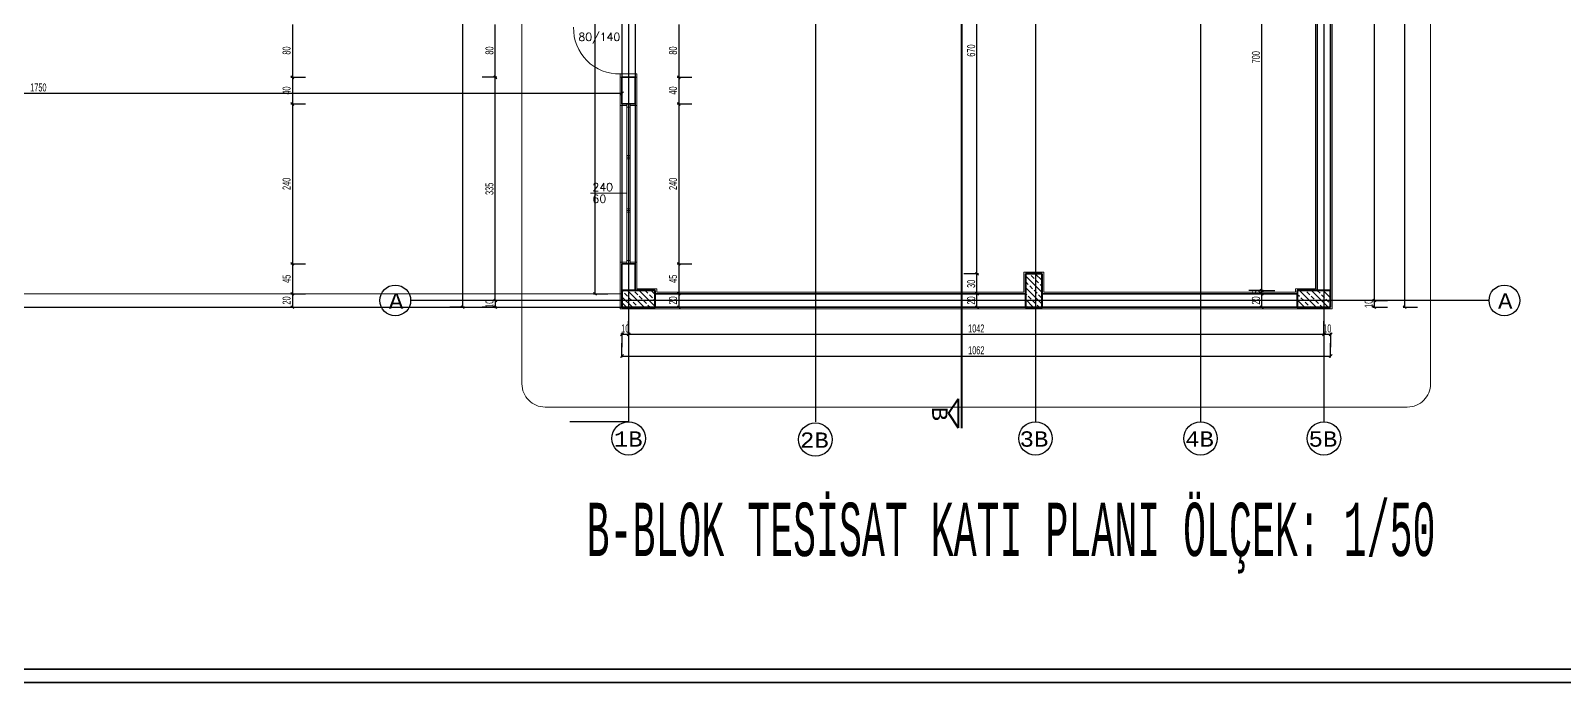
# Model space of a CAD drawing. Header units: inches. Extents: x -7543 to -822, y 102837 to 190349.
# Drawn here: x -832.6939 to -832.234, y 102836.6651 to 102836.8607 of the extents above; entities that cross this region are included whole.
import ezdxf

# ---------------------------------------------------------------- set-up
doc = ezdxf.new("R2010")
doc.units = ezdxf.units.IN
doc.header["$MEASUREMENT"] = 0
for name, pattern in [('__ZG_T_P__9', [22, 1, -10, 1, -10]), ('DASHDOTX2', [2, 1, -0.5, 0, -0.5]), ('DASHED', [19.049999999999997, 12.7, -6.35])]:
    doc.linetypes.add(name, pattern=pattern)
doc.layers.get('Defpoints').update_dxf_attribs({"lineweight": 25})
for name, color, linetype, lineweight in [('AKS', 1, 'Continuous', 25), ('ICOL', 55, 'Continuous', 25), ('İZ DÜŞÜM', 253, 'Continuous', 20), ('KESİT', 7, 'Continuous', 40), ('KOLON', 2, 'Continuous', 40), ('SIVA', 150, 'Continuous', 15), ('TARAMA', 8, 'Continuous', 25), ('YAZI', 7, 'Continuous', 25)]:
    doc.layers.add(name, color=color, linetype=linetype, lineweight=lineweight)
for name, color, linetype, lineweight, true_color in [('BALKON', 7, 'Continuous', 20, 0xffaaa9), ('DUVAR', 7, 'Continuous', 35, 0xfc4642), ('KAPI', 7, 'Continuous', 18, 0xffb360), ('PENCERE', 7, 'Continuous', 18, 0xffb360)]:
    doc.layers.add(name, color=color, linetype=linetype, lineweight=lineweight, true_color=true_color)
doc.styles.add('ISIM', font='monos.ttf', dxfattribs={"width": 1.1, "height": 200})
doc.styles.add('OLCU', font='tromand.shx', dxfattribs={"width": 0.6, "height": 12})
doc.styles.add('TXTX', font='TXTX')

# ---------------------------------------------------------------- blocks, each defined once
blk = doc.blocks.new('E')
at = {"layer": 'ICOL'}
for p, q in [((-2.828427124746668, -2.828427124748032), (2.82842712474303, 2.828427124744394)), ((0, -3.000000000002046), (0, 25))]:
    blk.add_line(p, q, dxfattribs=at)
blk = doc.blocks.new('D')
at = {"layer": 'ICOL'}
for p, q in [((2.828427124746668, 2.828427124748032), (-2.82842712474303, -2.828427124744394)), ((0, 3.000000000002046), (0, -25))]:
    blk.add_line(p, q, dxfattribs=at)

msp = doc.modelspace()

# ---------------------------------------------------------------- linework, layer by layer
at = {"layer": 'AKS', "linetype": 'DASHDOTX2', "ltscale": 10}
for p, q in [((-832.5145753957316, 102837.1671850205), (-832.5145753957316, 102836.7433031146)), ((-832.4585753957316, 102837.1671850205), (-832.4585753957316, 102836.7433031146)), ((-832.3925870175802, 102837.1671850205), (-832.3925870175802, 102836.7433031146)), ((-832.3430753957316, 102837.1671850205), (-832.3430753957316, 102836.7433031146)), ((-832.3060753957317, 102837.1671850205), (-832.3060753957317, 102836.7433031146)), ((-832.2565686503075, 102836.7796839999), (-832.5799356160155, 102836.7796839999))]:
    msp.add_line(p, q, dxfattribs=at)
at = {"layer": 'AKS', "color": 0}
for centre, radius in [((-832.5845556160156, 102836.7796839999), 0.004620000000000001), ((-832.2519486503074, 102836.7796839999), 0.004620000000000001), ((-832.514575399153, 102836.7382831146), 0.005019999999999997), ((-832.4585753957316, 102836.737948672), 0.005019999999999997), ((-832.3925870175802, 102836.7382831146), 0.005019999999999997), ((-832.3430753957316, 102836.7382831146), 0.005019999999999997), ((-832.3060753957317, 102836.7382831146), 0.005019999999999997)]:
    msp.add_circle(centre, radius, dxfattribs=at)
at = {"layer": 'BALKON'}
for p, q in [((-832.5165753957328, 102836.7816839999), (-832.8665753611745, 102836.7816839999)), ((-832.5165753957328, 102836.7776839999), (-832.8665753611745, 102836.7776839999))]:
    msp.add_line(p, q, dxfattribs=at)
at = {"layer": 'Defpoints', "color": 6}
for p, q in [((-832.3040753957316, 102836.7776839999), (-832.3040753957316, 102837.1276839999)), ((-832.304075395732, 102836.7776839999), (-832.304075395732, 102837.1276839999)), ((-832.5165753957316, 102836.9316839999), (-832.5165753957316, 102836.7776839999)), ((-833.0790753611744, 102836.7776839999), (-832.304075395732, 102836.7776839999)), ((-832.5165753957316, 102836.7776839999), (-832.3040753957316, 102836.7776839999))]:
    msp.add_line(p, q, dxfattribs=at)
at = {"layer": 'Defpoints', "color": 3}
for p, q in [((-832.5125753957316, 102836.9266839999), (-832.5125753957315, 102836.7826839999)), ((-832.3080753957316, 102836.7826839999), (-832.3080753957315, 102836.9296839999)), ((-832.3955753957316, 102836.7816839999), (-832.3955753957316, 102836.7876839998)), ((-832.3955753957316, 102836.7876839998), (-832.3905753957316, 102836.7876839998)), ((-832.3905753957316, 102836.7876839998), (-832.3905753957316, 102836.7816839999)), ((-832.5125753957315, 102836.7826839999), (-832.5065753957316, 102836.7826839999)), ((-832.5065753957316, 102836.7826839999), (-832.5065753957316, 102836.7816839999)), ((-832.5065753957316, 102836.7816839999), (-832.3955753957316, 102836.7816839999)), ((-832.3905753957316, 102836.7816839999), (-832.3140753957316, 102836.7816839999)), ((-832.3140753957316, 102836.7816839999), (-832.3140753957316, 102836.7826839999)), ((-832.3140753957316, 102836.7826839999), (-832.3080753957316, 102836.7826839999))]:
    msp.add_line(p, q, dxfattribs=at)
at = {"layer": 'DUVAR'}
for p, q in [((-832.3080753957316, 102836.9296839999), (-832.3080753957316, 102836.7826839999)), ((-832.3040753957316, 102836.9296839999), (-832.3040753957316, 102836.7826839999)), ((-832.5165753957316, 102836.8386839999), (-832.5165753957316, 102836.8466839999)), ((-832.5125753957316, 102836.8466839999), (-832.5165753957316, 102836.8466839999)), ((-832.5125753957316, 102836.8386839999), (-832.5125753957316, 102836.8466839999)), ((-832.5125753957316, 102836.8386839999), (-832.5165753957316, 102836.8386839999)), ((-832.5125753957316, 102836.7906839999), (-832.5165753957316, 102836.7906839999)), ((-832.5165753957316, 102836.7906839999), (-832.5165753957316, 102836.7826839999)), ((-832.5125753957316, 102836.7906839999), (-832.5125753957316, 102836.7826839999)), ((-832.3955753957316, 102836.7816839999), (-832.5065753957316, 102836.7816839999)), ((-832.3140753957316, 102836.7816839999), (-832.3905753957316, 102836.7816839999)), ((-832.3955753957316, 102836.7776839999), (-832.5065753957316, 102836.7776839999)), ((-832.3140753957316, 102836.7776839999), (-832.3905753957316, 102836.7776839999)), ((-837.6010654306261, 102836.6690845899), (-821.9935550628708, 102836.6690845899)), ((-837.605065430626, 102836.6650845899), (-821.9895550628707, 102836.6650845899))]:
    msp.add_line(p, q, dxfattribs=at)
at = {"layer": 'ICOL'}
for p, q in [((-832.5246754432798, 102837.1835299107), (-832.5246754432798, 102836.7818399999)), ((-832.564309208438, 102836.7778399998), (-832.564309208438, 102837.1275279999)), ((-832.2909265019398, 102836.7798399999), (-832.2909265019398, 102837.1255279999)), ((-832.2818883696322, 102837.1275279999), (-832.2818883696322, 102836.7778399998)), ((-832.4101179020081, 102836.7878399999), (-832.4101179020081, 102836.9215279999)), ((-832.3247243963841, 102836.7828399999), (-832.3247243963841, 102836.9225279998)), ((-832.6154048356113, 102836.8625279999), (-832.6154048356113, 102836.8468399999)), ((-832.5545694657922, 102836.8468399999), (-832.5545694657922, 102836.8625279999)), ((-832.4995258638154, 102836.8625279999), (-832.4995258638154, 102836.8468399999)), ((-832.6154048356113, 102836.8465279998), (-832.6154048356113, 102836.8388399999)), ((-832.5545694657922, 102836.7798399999), (-832.5545694657922, 102836.8465279998)), ((-832.4995258638154, 102836.8465279998), (-832.4995258638154, 102836.8388399999)), ((-832.8664193957304, 102836.841869863), (-832.5167313957329, 102836.841869863)), ((-832.6154048356113, 102836.8385279998), (-832.6154048356113, 102836.7908399999)), ((-832.4995258638154, 102836.8385279998), (-832.4995258638154, 102836.7908399999)), ((-832.6154048356113, 102836.7905279999), (-832.6154048356113, 102836.7818399999)), ((-832.4995258638154, 102836.7905279999), (-832.4995258638154, 102836.7818399999)), ((-832.4101179020081, 102836.7818399999), (-832.4101179020081, 102836.7875279999)), ((-832.6154048356113, 102836.7815279998), (-832.6154048356113, 102836.7778399998)), ((-832.5545694657922, 102836.7798399999), (-832.5545694657922, 102836.7799959999)), ((-832.5545694657922, 102836.7796839999), (-832.5545694657922, 102836.7776839999)), ((-832.4995258638154, 102836.7815279998), (-832.4995258638154, 102836.7778399998)), ((-832.4101179020081, 102836.7778399998), (-832.4101179020081, 102836.7815279998)), ((-832.3247243963841, 102836.7828399999), (-832.3247243963841, 102836.7829959998)), ((-832.3247243963841, 102836.7816839999), (-832.3247243963841, 102836.7826839999)), ((-832.3247243963841, 102836.7815279998), (-832.3247243963841, 102836.7813719999)), ((-832.3247243963841, 102836.7778399998), (-832.3247243963841, 102836.7815279998)), ((-832.2909265019398, 102836.7798399999), (-832.2909265019398, 102836.7799959999)), ((-832.2909265019398, 102836.7776839999), (-832.2909265019398, 102836.7796839999)), ((-832.5545694657922, 102836.7775279999), (-832.5545694657922, 102836.7773719999)), ((-832.2909265019398, 102836.7775279999), (-832.2909265019398, 102836.7773719999)), ((-832.5167313957317, 102836.7695428385), (-832.5168873957316, 102836.7695428385)), ((-832.5165753957316, 102836.7695428385), (-832.5145753957316, 102836.7695428385)), ((-832.5144193957317, 102836.7695428385), (-832.3062313957316, 102836.7695428385)), ((-832.5144193957317, 102836.7695428385), (-832.5142633957316, 102836.7695428385)), ((-832.3062313957316, 102836.7695428385), (-832.3063873957317, 102836.7695428385)), ((-832.3060753957317, 102836.7695428385), (-832.3040753957316, 102836.7695428385)), ((-832.3039193957317, 102836.7695428385), (-832.3037633957316, 102836.7695428385)), ((-832.5164193957316, 102836.7629942225), (-832.3042313957317, 102836.7629942225))]:
    msp.add_line(p, q, dxfattribs=at)
at = {"layer": 'İZ DÜŞÜM', "linetype": '__ZG_T_P__9'}
for p, q in [((-832.5165753957328, 102836.7776839999), (-832.5165753957328, 102837.1276839999)), ((-832.3040753957329, 102837.1276839999), (-832.3040753957329, 102836.7776839999)), ((-832.5465753957329, 102836.7766839999), (-832.5465753957329, 102836.9316839999)), ((-832.274075395733, 102836.9336839999), (-832.274075395733, 102836.8076839999)), ((-832.274075395733, 102836.8076839999), (-832.274075395733, 102836.7546839999)), ((-832.5465753957329, 102836.7546839999), (-832.5465753957329, 102836.7766839999)), ((-832.3040753957329, 102836.7776839999), (-832.5165753957328, 102836.7776839999)), ((-832.463575395733, 102836.7476839999), (-832.539575395733, 102836.7476839999)), ((-832.309075395733, 102836.7476839999), (-832.463575395733, 102836.7476839999)), ((-832.281075395733, 102836.7476839999), (-832.309075395733, 102836.7476839999))]:
    msp.add_line(p, q, dxfattribs=at)
for centre, start, end in [((-832.539575395733, 102836.7546839999), 180, 270), ((-832.281075395733, 102836.7546839999), 270, 0)]:
    msp.add_arc(centre, 0.007000000000000001, start, end, dxfattribs=at)
at = {"layer": 'KAPI'}
for p, q in [((-832.5170753957316, 102836.8476839999), (-832.5120753957316, 102836.8476839999)), ((-832.5170753957316, 102836.8476839999), (-832.5170753957316, 102836.8466839999)), ((-832.5120753957316, 102836.8466839999), (-832.5120753957316, 102836.8476839999)), ((-832.5120753957316, 102836.8466839999), (-832.5170753957316, 102836.8466839999))]:
    msp.add_line(p, q, dxfattribs=at)
msp.add_arc((-832.5174753957316, 102836.8612839999), 0.01360588108135596, 178.3153156342386, 271.6846843212896, dxfattribs=at)
at = {"layer": 'KESİT', "linetype": 'DASHED'}
msp.add_line((-832.4147610740274, 102836.9164603118), (-832.4147610740274, 102836.7413232793), dxfattribs=at)
at = {"layer": 'KESİT'}
for p, q in [((-832.4186763690026, 102836.7458390185), (-832.4157931477064, 102836.7501819281)), ((-832.4157931477064, 102836.7501819281), (-832.4157931477064, 102836.741496109)), ((-832.4186763690026, 102836.7458390185), (-832.4157931477064, 102836.741496109))]:
    msp.add_line(p, q, dxfattribs=at)
at = {"layer": 'KOLON'}
for p, q in [((-832.3905753957316, 102836.7876839998), (-832.3955753957316, 102836.7876839998)), ((-832.3955753957316, 102836.7876839998), (-832.3955753957316, 102836.7776839999)), ((-832.3905753957316, 102836.7776839999), (-832.3905753957316, 102836.7876839998)), ((-832.5165753957316, 102836.7826839999), (-832.5165753957316, 102836.7776839999)), ((-832.5065753957316, 102836.7826839999), (-832.5165753957316, 102836.7826839999)), ((-832.5065753957316, 102836.7776839999), (-832.5065753957316, 102836.7826839999)), ((-832.3140753957316, 102836.7826839999), (-832.3140753957316, 102836.7776839999)), ((-832.3040753957316, 102836.7826839999), (-832.3140753957316, 102836.7826839999)), ((-832.3040753957316, 102836.7776839999), (-832.3040753957316, 102836.7826839999)), ((-832.5165753957316, 102836.7776839999), (-832.5065753957316, 102836.7776839999)), ((-832.3955753957316, 102836.7776839999), (-832.3905753957316, 102836.7776839999)), ((-832.3140753957316, 102836.7776839999), (-832.3040753957316, 102836.7776839999))]:
    msp.add_line(p, q, dxfattribs=at)
at = {"layer": 'PENCERE'}
for p, q in [((-832.5150753957316, 102836.8386839999), (-832.5150753957316, 102836.7906839999)), ((-832.5140753957317, 102836.8386839999), (-832.5140753957317, 102836.7906839999)), ((-832.5170753957316, 102836.7911839999), (-832.5170753957316, 102836.8381839998)), ((-832.5140753957317, 102836.8376839999), (-832.5150753957316, 102836.8376839999)), ((-832.5145753957316, 102836.8376839999), (-832.5145753957316, 102836.8231839999)), ((-832.5120753957316, 102836.8381839998), (-832.5120753957316, 102836.7911839999)), ((-832.5140753957317, 102836.8231839999), (-832.5150753957316, 102836.8231839999)), ((-832.5140753957317, 102836.8226839999), (-832.5150753957316, 102836.8226839999)), ((-832.5140753957317, 102836.8221839999), (-832.5150753957316, 102836.8221839999)), ((-832.5145753957316, 102836.8221839999), (-832.5145753957316, 102836.8071839999)), ((-832.5150753957316, 102836.8119339999), (-832.5259920440412, 102836.8119339999)), ((-832.5140753957317, 102836.8071839999), (-832.5150753957316, 102836.8071839999)), ((-832.5140753957317, 102836.8066839999), (-832.5150753957316, 102836.8066839999)), ((-832.5140753957317, 102836.8061839999), (-832.5150753957316, 102836.8061839999)), ((-832.5145753957316, 102836.8061839999), (-832.5145753957316, 102836.7916839999)), ((-832.5140753957317, 102836.7916839999), (-832.5150753957316, 102836.7916839999))]:
    msp.add_line(p, q, dxfattribs=at)
at = {"layer": 'SIVA'}
for p, q in [((-832.3035753957316, 102836.7771839999), (-832.3035753957316, 102836.9351839999)), ((-832.3085753957316, 102836.9291839999), (-832.3085753957316, 102836.7831839999)), ((-832.5165753957316, 102836.8466839999), (-832.5170753957316, 102836.8466839999)), ((-832.5170753957316, 102836.7771839999), (-832.5170753957316, 102836.8466839999)), ((-832.5125753957316, 102836.8466839999), (-832.5120753957316, 102836.8466839999)), ((-832.5120753957317, 102836.7831839999), (-832.5120753957316, 102836.8466839999)), ((-832.5150753957316, 102836.8381839998), (-832.5170753957316, 102836.8381839998)), ((-832.5120753957316, 102836.8381839998), (-832.5140753957317, 102836.8381839998)), ((-832.5150753957316, 102836.7911839999), (-832.5170753957316, 102836.7911839999)), ((-832.5120753957316, 102836.7911839999), (-832.5140753957317, 102836.7911839999)), ((-832.3960753957316, 102836.7881839999), (-832.3900753957316, 102836.7881839999)), ((-832.3960753957316, 102836.7821839999), (-832.3960753957316, 102836.7881839999)), ((-832.3900753957316, 102836.7821839999), (-832.3900753957316, 102836.7881839999)), ((-832.5120753957317, 102836.7831839999), (-832.5060753957316, 102836.7831839999)), ((-832.5060753957316, 102836.7821839999), (-832.5060753957316, 102836.7831839999)), ((-832.3145753957316, 102836.7821839999), (-832.3145753957316, 102836.7831839999)), ((-832.3085753957316, 102836.7831839999), (-832.3145753957316, 102836.7831839999)), ((-832.3960753957316, 102836.7821839999), (-832.5060753957316, 102836.7821839999)), ((-832.3145753957316, 102836.7821839999), (-832.3900753957316, 102836.7821839999)), ((-832.3035753957316, 102836.7771839999), (-832.5170753957316, 102836.7771839999))]:
    msp.add_line(p, q, dxfattribs=at)
at = {"layer": 'TARAMA'}
for p, q in [((-832.3955753957316, 102836.7871017612), (-832.3905753957316, 102836.7821017612)), ((-832.3955753957316, 102836.7853339943), (-832.3947460513393, 102836.7845046499)), ((-832.3955753957316, 102836.7835662273), (-832.3905753957316, 102836.7785662273)), ((-832.3943898674372, 102836.7876839998), (-832.3943041096011, 102836.787598242)), ((-832.3943041096011, 102836.7840627081), (-832.3934202261246, 102836.7831788246)), ((-832.3938621678628, 102836.7871563003), (-832.3929782843863, 102836.7862724168)), ((-832.3926221004872, 102836.7876839998), (-832.3905753957316, 102836.7856372951)), ((-832.3925363426481, 102836.7858304751), (-832.3916524591716, 102836.7849465916)), ((-832.3912105174334, 102836.7845046499), (-832.3905753957316, 102836.7838695282)), ((-832.3907685756951, 102836.787598242), (-832.3905753957316, 102836.7874050621)), ((-832.5165753957316, 102836.7825903075), (-832.5162800293558, 102836.7822949412)), ((-832.5165753957316, 102836.7808225406), (-832.5134368550067, 102836.7776839999)), ((-832.5162800293558, 102836.7787594073), (-832.5153961458793, 102836.7778755238)), ((-832.5158380876176, 102836.7818529994), (-832.5149542041411, 102836.7809691159)), ((-832.5149013211008, 102836.7826839999), (-832.5099013211009, 102836.7776839999)), ((-832.5145122624028, 102836.7805271742), (-832.5136283789263, 102836.7796432907)), ((-832.5131864371881, 102836.779201349), (-832.5123025537116, 102836.7783174655)), ((-832.5127444954499, 102836.7822949412), (-832.5118606119734, 102836.7814110577)), ((-832.5114186702351, 102836.7809691159), (-832.5105347867586, 102836.7800852325)), ((-832.5113657871949, 102836.7826839999), (-832.5065753957316, 102836.7778936084)), ((-832.5100928450204, 102836.7796432907), (-832.5092089615439, 102836.7787594073)), ((-832.509598020239, 102836.7826839999), (-832.5087670198056, 102836.7818529994)), ((-832.5083250780674, 102836.7814110577), (-832.5074411945909, 102836.7805271742)), ((-832.507830253289, 102836.7826839999), (-832.5065753957316, 102836.7814291423)), ((-832.5069992528527, 102836.7800852325), (-832.5065753957316, 102836.7796613753)), ((-832.3955753957316, 102836.7817984603), (-832.3951879930776, 102836.7814110577)), ((-832.3955753957316, 102836.7800306934), (-832.3932287022051, 102836.7776839999)), ((-832.3947460513393, 102836.7809691159), (-832.3938621678628, 102836.7800852325)), ((-832.3934202261246, 102836.7796432907), (-832.3925363426481, 102836.7787594073)), ((-832.3929782843863, 102836.7827368829), (-832.3920944009099, 102836.7818529994)), ((-832.3916524591716, 102836.7814110577), (-832.3907685756951, 102836.7805271742)), ((-832.3140753957316, 102836.7816157402), (-832.3134287715029, 102836.7809691159)), ((-832.3140753957316, 102836.7798479732), (-832.3119114223686, 102836.7776839999)), ((-832.3133758884626, 102836.7826839999), (-832.3083758884627, 102836.7776839999)), ((-832.3129868297647, 102836.7805271742), (-832.3121029462882, 102836.7796432907)), ((-832.3116610045499, 102836.779201349), (-832.3107771210734, 102836.7783174655)), ((-832.3112190628117, 102836.7822949412), (-832.3103351793352, 102836.7814110577)), ((-832.309893237597, 102836.7809691159), (-832.3090093541205, 102836.7800852325)), ((-832.3098403545567, 102836.7826839999), (-832.3048403545567, 102836.7776839999)), ((-832.3085674123822, 102836.7796432907), (-832.3076835289057, 102836.7787594073)), ((-832.3080725876008, 102836.7826839999), (-832.3072415871675, 102836.7818529994)), ((-832.3067996454292, 102836.7814110577), (-832.3059157619527, 102836.7805271742)), ((-832.3063048206508, 102836.7826839999), (-832.3040753957316, 102836.7804545749)), ((-832.3054738202145, 102836.7800852325), (-832.304589936738, 102836.779201349)), ((-832.3045370536948, 102836.7826839999), (-832.3041479949998, 102836.7822949412)), ((-832.3041479949998, 102836.7787594073), (-832.3040753957316, 102836.778686808)), ((-832.5118606119734, 102836.7778755238), (-832.5116690880508, 102836.7776839999)), ((-832.5087670198056, 102836.7783174655), (-832.5081335541449, 102836.7776839999)), ((-832.3951879930776, 102836.7778755238), (-832.394996469155, 102836.7776839999)), ((-832.3920944009099, 102836.7783174655), (-832.3914609352491, 102836.7776839999)), ((-832.3140753957316, 102836.7780802063), (-832.3138707132412, 102836.7778755238)), ((-832.3103351793352, 102836.7778755238), (-832.3101436554126, 102836.7776839999)), ((-832.3072415871675, 102836.7783174655), (-832.3066081215068, 102836.7776839999)), ((-832.514575399153, 102836.7433031146), (-832.532215629946, 102836.7433031146))]:
    msp.add_line(p, q, dxfattribs=at)

# ---------------------------------------------------------------- block references
at = {"layer": 'ICOL'}
for name, p, xscale, yscale, zscale, rotation in [('D', (-832.6154048356113, 102836.8466839999), 0.000155999994603917, 0.000155999994603917, 0.000155999994603917, 90), ('E', (-832.6154048356113, 102836.8466839999), 0.000155999994603917, 0.000155999994603917, 0.000155999994603917, 270), ('D', (-832.5545694657922, 102836.8466839999), 0.000155999994603917, 0.000155999994603917, 0.000155999994603917, 270), ('E', (-832.5545694657922, 102836.8466839999), 0.000155999994603917, 0.000155999994603917, 0.000155999994603917, 90), ('D', (-832.4995258638154, 102836.8466839999), 0.000155999994603917, 0.000155999994603917, 0.000155999994603917, 90), ('E', (-832.4995258638154, 102836.8466839999), 0.000155999994603917, 0.000155999994603917, 0.000155999994603917, 270), ('D', (-832.6154048356113, 102836.8386839999), 0.000155999994603917, 0.000155999994603917, 0.000155999994603917, 90), ('E', (-832.6154048356113, 102836.8386839999), 0.000155999994603917, 0.000155999994603917, 0.000155999994603917, 270), ('E', (-832.4995258638154, 102836.8386839999), 0.000155999994603917, 0.000155999994603917, 0.000155999994603917, 270), ('D', (-832.4995258638154, 102836.8386839999), 0.000155999994603917, 0.000155999994603917, 0.000155999994603917, 90), ('D', (-832.6154048356113, 102836.7906839999), 0.000155999994603917, 0.000155999994603917, 0.000155999994603917, 90), ('E', (-832.6154048356113, 102836.7906839999), 0.000155999994603917, 0.000155999994603917, 0.000155999994603917, 270), ('D', (-832.4995258638154, 102836.7906839999), 0.000155999994603917, 0.000155999994603917, 0.000155999994603917, 90), ('E', (-832.4995258638154, 102836.7906839999), 0.000155999994603917, 0.000155999994603917, 0.000155999994603917, 270), ('D', (-832.4101179020081, 102836.7876839998), 0.000155999994603917, 0.000155999994603917, 0.000155999994603917, 270), ('E', (-832.4101179020081, 102836.7876839998), 0.000155999994603917, 0.000155999994603917, 0.000155999994603917, 90), ('D', (-832.6154048356113, 102836.7816839999), 0.000155999994603917, 0.000155999994603917, 0.000155999994603917, 90), ('E', (-832.6154048356113, 102836.7816839999), 0.000155999994603917, 0.000155999994603917, 0.000155999994603917, 270), ('D', (-832.5545694657922, 102836.7796839999), 0.000155999994603917, 0.000155999994603917, 0.000155999994603917, 270), ('D', (-832.5545694657922, 102836.7796839999), 0.000155999994603917, 0.000155999994603917, 0.000155999994603917, 270), ('E', (-832.5246754432798, 102836.7816839999), 0.000155999994603917, 0.000155999994603917, 0.000155999994603917, 270), ('E', (-832.4995258638154, 102836.7816839999), 0.000155999994603917, 0.000155999994603917, 0.000155999994603917, 270), ('D', (-832.4995258638154, 102836.7816839999), 0.000155999994603917, 0.000155999994603917, 0.000155999994603917, 90), ('D', (-832.4101179020081, 102836.7816839999), 0.000155999994603917, 0.000155999994603917, 0.000155999994603917, 270), ('E', (-832.4101179020081, 102836.7816839999), 0.000155999994603917, 0.000155999994603917, 0.000155999994603917, 90), ('D', (-832.3247243963841, 102836.7826839999), 0.000155999994603917, 0.000155999994603917, 0.000155999994603917, 270), ('E', (-832.3247243963841, 102836.7816839999), 0.000155999994603917, 0.000155999994603917, 0.000155999994603917, 90), ('E', (-832.3247243963841, 102836.7826839999), 0.000155999994603917, 0.000155999994603917, 0.000155999994603917, 270), ('D', (-832.3247243963841, 102836.7816839999), 0.000155999994603917, 0.000155999994603917, 0.000155999994603917, 90), ('D', (-832.2909265019398, 102836.7796839999), 0.000155999994603917, 0.000155999994603917, 0.000155999994603917, 270), ('E', (-832.2909265019398, 102836.7796839999), 0.000155999994603917, 0.000155999994603917, 0.000155999994603917, 270), ('E', (-832.6154048356113, 102836.7776839999), 0.000155999994603917, 0.000155999994603917, 0.000155999994603917, 270), ('D', (-832.564309208438, 102836.7776839999), 0.000155999994603917, 0.000155999994603917, 0.000155999994603917, 270), ('E', (-832.5545694657922, 102836.7776839999), 0.000155999994603917, 0.000155999994603917, 0.000155999994603917, 90), ('E', (-832.4995258638154, 102836.7776839999), 0.000155999994603917, 0.000155999994603917, 0.000155999994603917, 270), ('D', (-832.4101179020081, 102836.7776839999), 0.000155999994603917, 0.000155999994603917, 0.000155999994603917, 270), ('D', (-832.3247243963841, 102836.7776839999), 0.000155999994603917, 0.000155999994603917, 0.000155999994603917, 270), ('D', (-832.2909265019398, 102836.7776839999), 0.000155999994603917, 0.000155999994603917, 0.000155999994603917, 90), ('E', (-832.2818883696322, 102836.7776839999), 0.000155999994603917, 0.000155999994603917, 0.000155999994603917, 270), ('D', (-832.5145753957316, 102836.7695428385), 0.0001559999999471984, 0.0001559999999471984, 0.0001559999999471984, 180), ('E', (-832.5145753957316, 102836.7695428385), 0.0001559999999471984, 0.0001559999999471984, 0.0001559999999471984, 180), ('E', (-832.3040753957316, 102836.7695428385), 0.0001559999999471984, 0.0001559999999471984, 0.0001559999999471984, 180), ('D', (-832.5165753957316, 102836.7629942225), 0.0001559999999471984, 0.0001559999999471984, 0.0001559999999471984, 180)]:
    msp.add_blockref(name, p, dxfattribs=dict(at, xscale=xscale, yscale=yscale, zscale=zscale, rotation=rotation))
at = {"layer": 'ICOL', "xscale": 0.0001559999999471984, "yscale": 0.0001559999999471984, "zscale": 0.0001559999999471984}
for name, p in [('E', (-832.5165753957328, 102836.841869863)), ('D', (-832.5165753957316, 102836.7695428385)), ('E', (-832.3060753957317, 102836.7695428385)), ('D', (-832.3060753957317, 102836.7695428385)), ('E', (-832.3040753957316, 102836.7629942225))]:
    msp.add_blockref(name, p, dxfattribs=at)

# ---------------------------------------------------------------- texts
at = {"layer": 'AKS', "style": 'ISIM', "width": 1.1}
for s, height, p in [('A', 0.004620000000000001, (-832.5864657523226, 102836.7772322259)), ('A', 0.004620000000000001, (-832.2538587866145, 102836.7772322259)), ('1B', 0.004619999999999998, (-832.518985020559, 102836.7358021207)), ('2B', 0.004619999999999998, (-832.4631775026994, 102836.7354676781)), ('3B', 0.004619999999999998, (-832.3973255279119, 102836.7358021207)), ('4B', 0.004619999999999998, (-832.3476854461379, 102836.7358021207)), ('5B', 0.004619999999999998, (-832.3106704501217, 102836.7358021207))]:
    msp.add_text(s, height=height, dxfattribs=at).set_placement(p)
msp.add_text('B', height=0.004620000000000001, rotation=270, dxfattribs=at).set_placement((-832.4235559360804, 102836.7478190071))
at = {"layer": 'ICOL', "char_height": 0.0024, "attachment_point": 5, "rotation": 90, "style": 'OLCU'}
for s, insert in [('\\A1;80', (-832.6171328356113, 102836.8546839999)), ('\\A1;80', (-832.5562974657921, 102836.8546839999)), ('\\A1;80', (-832.5012538638155, 102836.8546839999)), ('\\A1;670', (-832.4118459020082, 102836.8546839999)), ('\\A1;700', (-832.3264523963842, 102836.8526839999)), ('\\A1;40', (-832.6171328356113, 102836.8426839999)), ('\\A1;40', (-832.5012538638155, 102836.8426839999)), ('\\A1;240', (-832.6171328356113, 102836.8146839999)), ('\\A1;240', (-832.5012538638155, 102836.8146839999)), ('\\A1;335', (-832.5562974657921, 102836.8131839999)), ('\\A1;45', (-832.6171328356113, 102836.7861839999)), ('\\A1;45', (-832.5012538638155, 102836.7861839999)), ('\\A1;30', (-832.4118459020082, 102836.7846839999)), ('\\A1;20', (-832.6171328356113, 102836.7796839999)), ('\\A1;10', (-832.5562974657921, 102836.7786839999)), ('\\A1;20', (-832.5012538638155, 102836.7796839999)), ('\\A1;20', (-832.4118459020082, 102836.7796839999)), ('\\A1;20', (-832.3264523963842, 102836.7796839999)), ('\\A1;5', (-832.3264523963842, 102836.7821839999)), ('\\A1;10', (-832.2926545019398, 102836.7786839999))]:
    msp.add_mtext(s, dxfattribs=dict(at, insert=insert))
at = {"layer": 'ICOL', "char_height": 0.0024, "attachment_point": 5, "style": 'OLCU'}
for s, insert in [('\\A1;1750', (-832.6915753957317, 102836.843597863)), ('\\A1;10', (-832.5155753957316, 102836.7712708385)), ('\\A1;1042', (-832.4103253957317, 102836.7712708385)), ('\\A1;10', (-832.3050753957316, 102836.7712708385)), ('\\A1;1062', (-832.4103253957317, 102836.7647222225))]:
    msp.add_mtext(s, dxfattribs=dict(at, insert=insert))
at = {"layer": 'KAPI', "style": 'TXTX'}
msp.add_text('80/140', height=0.0024, dxfattribs=at).set_placement((-832.5296262029776, 102836.8575775027))
at = {"layer": 'PENCERE', "style": 'TXTX'}
for s, p in [('240', (-832.5254215216457, 102836.8125066099)), ('60', (-832.5254215216457, 102836.8089900631))]:
    msp.add_text(s, height=0.0024, dxfattribs=at).set_placement(p)
at = {"layer": 'YAZI', "style": 'ISIM', "width": 0.507505431836662}
msp.add_text('B-BLOK TESİSAT KATI PLANI ÖLÇEK: 1/50', height=0.016, dxfattribs=at).set_placement((-832.527174542914, 102836.7029877299, -0.002))

doc.saveas('drawing.dxf')
